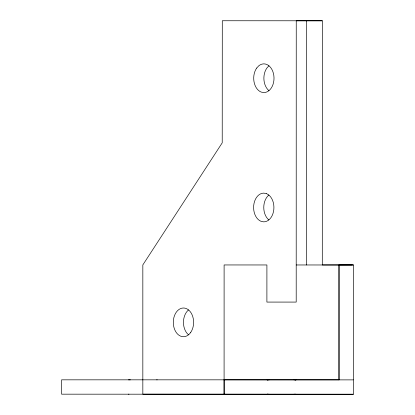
<?xml version="1.0" encoding="UTF-8"?>
<svg xmlns="http://www.w3.org/2000/svg" width="415" height="415" viewBox="0 0 415 415"><rect width="100%" height="100%" fill="white"/><g stroke="black" fill="none" stroke-linecap="round" stroke-linejoin="round"><path stroke-width="0.62" d="M224.11 379.886L224.11 394.229L224.095 379.839L353.373 379.886L353.373 394.25L142.833 394.177L142.838 264.91L222.222 142.833L222.29 20.75L322.341 20.791L322.294 264.967L353.419 264.931L353.373 379.886M224.09 379.813L224.11 264.952L266.907 264.962L266.897 302.079L296.201 302.079L296.248 20.791L322.341 20.791M306.358 264.967L306.405 20.791M353.373 394.25L61.581 394.172L61.581 379.829L338.993 379.834L339.008 264.972L353.419 264.931M339.008 379.87L339.008 264.972M256.698 68.065L258.789 65.783A14.375 10.131 -88 0 1 266.497 64.351A14.364 10.157 -90 0 1 273.931 80.095A14.364 10.157 -90 0 1 263.857 92.587L261.248 92.099A14.364 10.157 -90 0 1 256.683 68.065M268.941 65.788L266.855 68.07A14.364 10.157 -90 0 0 268.951 90.667M295.905 379.86L293.981 379.855M267.68 394.224L267.182 394.198L267.67 394.198M295.905 394.203L293.981 394.203M296.201 264.967L352.278 264.978M128.463 379.834L130.388 379.834M156.699 379.834L157.192 379.834M128.463 394.177L128.951 394.177M267.193 379.881L269.117 379.881M267.193 394.224L269.117 394.224M188.529 334.806A14.364 10.157 -90 0 1 188.54 309.927M268.842 219.929A14.364 10.157 -90 0 1 268.847 195.055M267.68 379.881L267.182 379.855L267.67 379.855M295.916 379.886L295.428 379.886L295.916 379.886M266.399 193.613L263.774 193.125A14.364 10.157 -90 0 0 253.695 205.612A14.364 10.157 -90 0 0 261.134 221.361L263.758 221.854A14.364 10.157 -90 0 0 273.833 209.362A14.364 10.157 -90 0 0 266.399 193.613M190.641 332.519A14.364 10.157 -90 0 0 186.091 308.49A14.364 10.157 -90 0 0 173.646 326.081A14.364 10.157 -90 0 0 190.641 332.519"/></g></svg>
